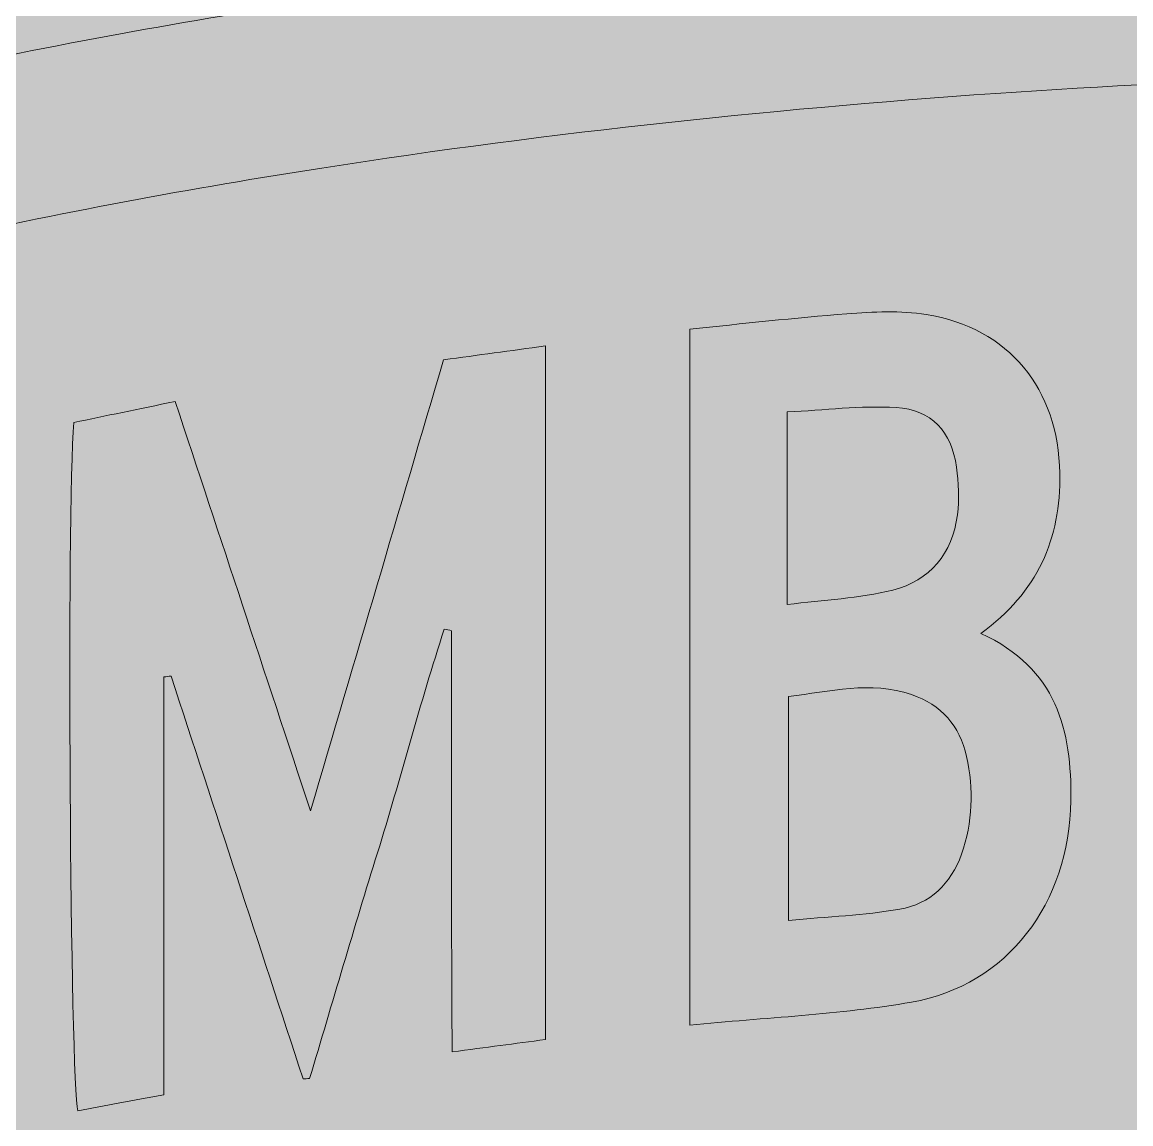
# Model space of a CAD drawing. Header units: millimetres. Extents: x 0 to 5000, y -1700 to 0.
# Drawn here: x 417.2 to 586.7, y -459.3 to -290.8 of the extents above; entities that cross this region are included whole.
import ezdxf

# ---------------------------------------------------------------- set-up
doc = ezdxf.new("R2010")
doc.units = ezdxf.units.MM
doc.header["$MEASUREMENT"] = 0
doc.layers.add('Layer 1', color=7, linetype='Continuous', lineweight=0)

# ---------------------------------------------------------------- blocks, each defined once
blk = doc.blocks.new('Block_6')
at = {"layer": 'Layer 1', "true_color": 0x000000, "transparency": 33554687}
h = blk.add_hatch(color=18, dxfattribs=at)
h.dxf.hatch_style = 2
edge = h.paths.add_edge_path()
edge.add_spline(control_points=[(662.81, -298.31), (632.41, -298.65), (599.2, -299.4), (566.03, -301.72), (530.42, -304.21), (494.98, -308.03), (459.73, -313.64), (418.65, -320.18), (378.13, -329.19), (338.37, -341.44), (313.97, -348.95), (290.04, -357.77), (266.65, -368), (252.27, -374.29), (243.19, -384.98), (240.15, -400.41), (239.18, -405.35), (238.75, -410.47), (238.72, -415.52), (238.51, -462.84), (240.74, -510.06), (245.39, -557.16), (249.02, -593.81), (254.21, -630.21), (261.18, -666.37), (274.19, -733.86), (293.39, -799.49), (320.1, -862.88), (354.15, -943.69), (399.36, -1017.68), (455.76, -1084.83), (511.58, -1151.29), (575.89, -1208.45), (646.52, -1258.65), (650.89, -1261.75), (655.8, -1264.11), (660.52, -1266.7), (663.75, -1268.48), (667.16, -1268.54), (670.37, -1266.72), (675.9, -1263.57), (681.58, -1260.61), (686.76, -1256.94), (714.68, -1237.14), (741.57, -1216), (767.46, -1193.61), (815.64, -1151.93), (859.59, -1106.24), (898.49, -1055.74), (962.26, -972.96), (1009.08, -881.38), (1040.52, -781.85), (1054.43, -737.81), (1065.14, -693.01), (1073.13, -647.53), (1077.8, -620.93), (1081.71, -594.23), (1084.4, -567.38), (1086.66, -544.76), (1088.62, -522.08), (1089.74, -499.38), (1091.12, -471.27), (1091.63, -443.12), (1092.2, -414.98), (1092.31, -409.49), (1091.49, -403.84), (1090.23, -398.47), (1086.68, -383.31), (1076.92, -373.49), (1062.8, -367.37), (1022.16, -349.77), (980.11, -336.55), (937.03, -326.5), (882.74, -313.82), (827.67, -306.34), (772.12, -302.16), (736.69, -299.49), (701.18, -298.49), (662.81, -298.31)], knot_values=[0, 0, 0, 0, 1, 1, 1, 2, 2, 2, 3, 3, 3, 4, 4, 4, 5, 5, 5, 6, 6, 6, 7, 7, 7, 8, 8, 8, 9, 9, 9, 10, 10, 10, 11, 11, 11, 12, 12, 12, 13, 13, 13, 14, 14, 14, 15, 15, 15, 16, 16, 16, 17, 17, 17, 18, 18, 18, 19, 19, 19, 20, 20, 20, 21, 21, 21, 22, 22, 22, 23, 23, 23, 24, 24, 24, 25, 25, 25, 26, 26, 26, 26], degree=3, periodic=0)
edge = h.paths.add_edge_path()
edge.add_spline(control_points=[(678.26, -272.76), (696.34, -273.42), (726.96, -273.95), (757.5, -275.77), (825.89, -279.86), (893.57, -289.05), (960.06, -305.97), (998.63, -315.77), (1036.33, -328.16), (1072.87, -344.02), (1100.1, -355.85), (1114.76, -376.73), (1117.02, -406.05), (1117.97, -418.25), (1117.67, -430.57), (1117.35, -442.83), (1116.75, -465.24), (1116.21, -487.66), (1114.74, -510.02), (1113.18, -533.85), (1110.78, -557.62), (1108.34, -581.38), (1105.41, -610.02), (1100.83, -638.43), (1095.49, -666.73), (1083.74, -729.06), (1066.84, -789.93), (1043.8, -849.07), (1020.14, -909.81), (990.4, -967.38), (954.24, -1021.63), (909.4, -1088.89), (856.17, -1148.79), (795.86, -1202.5), (766.25, -1228.87), (735.25, -1253.49), (703.06, -1276.63), (695.75, -1281.89), (688.27, -1286.83), (679.9, -1290.35), (670.15, -1294.46), (660.42, -1294.71), (650.89, -1290.19), (644.57, -1287.18), (638.23, -1283.95), (632.53, -1279.91), (556.86, -1226.24), (488.34, -1164.76), (429.4, -1092.91), (369.55, -1019.98), (322.53, -939.52), (288.03, -851.73), (264.76, -792.5), (247.65, -731.52), (235.75, -669.04), (229.38, -635.6), (224.51, -601.96), (220.93, -568.12), (215.58, -517.45), (213.15, -466.66), (213.2, -415.72), (213.21, -402.81), (215.24, -390.32), (220.81, -378.55), (228.44, -362.39), (241, -351.42), (257.17, -344.36), (289.15, -330.41), (322.07, -319.15), (355.71, -309.96), (396.15, -298.9), (437.2, -290.89), (478.72, -285.15), (507.59, -281.16), (536.56, -278.31), (565.63, -276.27), (598.96, -273.93), (632.33, -273.18), (678.26, -272.76)], knot_values=[0, 0, 0, 0, 1, 1, 1, 2, 2, 2, 3, 3, 3, 4, 4, 4, 5, 5, 5, 6, 6, 6, 7, 7, 7, 8, 8, 8, 9, 9, 9, 10, 10, 10, 11, 11, 11, 12, 12, 12, 13, 13, 13, 14, 14, 14, 15, 15, 15, 16, 16, 16, 17, 17, 17, 18, 18, 18, 19, 19, 19, 20, 20, 20, 21, 21, 21, 22, 22, 22, 23, 23, 23, 24, 24, 24, 25, 25, 25, 26, 26, 26, 26], degree=3, periodic=0)
h = blk.add_hatch(color=18, dxfattribs=at)
h.dxf.hatch_style = 2
edge = h.paths.add_edge_path()
edge.add_spline(control_points=[(534.16, -379.88), (539.76, -379.15), (545.17, -378.92), (550.31, -377.65), (555.99, -376.23), (559.4, -372.04), (560.18, -366.15), (560.5, -363.76), (560.37, -361.25), (560.04, -358.85), (559.29, -353.45), (556.24, -350.06), (550.8, -349.75), (545.36, -349.43), (539.87, -350.14), (534.16, -350.41), (534.16, -360.49), (534.16, -369.86), (534.16, -379.88)], knot_values=[0, 0, 0, 0, 1, 1, 1, 2, 2, 2, 3, 3, 3, 4, 4, 4, 5, 5, 5, 6, 6, 6, 6], degree=3, periodic=0)
edge = h.paths.add_edge_path()
edge.add_spline(control_points=[(534.37, -428.15), (540.39, -427.58), (545.93, -427.38), (551.35, -426.45), (555.99, -425.66), (559.2, -422.55), (560.79, -418.05), (562.52, -413.16), (562.67, -408.11), (561.57, -403.08), (560.55, -398.43), (557.71, -395.18), (553.17, -393.64), (546.88, -391.49), (540.72, -393.15), (534.37, -393.94), (534.37, -405.39), (534.37, -416.3), (534.37, -428.15)], knot_values=[0, 0, 0, 0, 1, 1, 1, 2, 2, 2, 3, 3, 3, 4, 4, 4, 5, 5, 5, 6, 6, 6, 6], degree=3, periodic=0)
edge = h.paths.add_edge_path()
edge.add_spline(control_points=[(563.77, -384.28), (575.39, -389.59), (577.67, -399.17), (577.52, -409.84), (577.31, -425.52), (567.82, -438.09), (553.18, -440.65), (542.13, -442.57), (530.82, -443.02), (519.25, -444.16), (519.25, -408.45), (519.25, -373.25), (519.25, -337.74), (527.39, -336.94), (535.31, -336.02), (543.26, -335.42), (547.3, -335.12), (551.46, -334.88), (555.42, -335.52), (568.08, -337.53), (575.62, -346.95), (575.83, -359.8), (576, -369.86), (572.44, -377.96), (563.77, -384.28)], knot_values=[0, 0, 0, 0, 1, 1, 1, 2, 2, 2, 3, 3, 3, 4, 4, 4, 5, 5, 5, 6, 6, 6, 7, 7, 7, 8, 8, 8, 8], degree=3, periodic=0)
h = blk.add_hatch(color=18, dxfattribs=at)
h.dxf.hatch_style = 2
edge = h.paths.add_edge_path()
edge.add_spline(control_points=[(438.88, -390.93), (438.88, -412.13), (438.88, -433.34), (438.88, -454.8), (434.25, -455.67), (429.97, -456.48), (425.74, -457.28), (424.51, -453.32), (424.01, -365.14), (425.09, -352.03), (429.92, -351.03), (434.95, -349.99), (440.6, -348.81), (447.49, -369.65), (454.28, -390.2), (461.28, -411.41), (468.14, -388.17), (474.84, -365.45), (481.63, -342.45), (486.87, -341.73), (491.82, -341.06), (497.19, -340.33), (497.19, -375.81), (497.19, -410.88), (497.19, -446.37), (492.59, -446.98), (488.12, -447.57), (482.93, -448.26), (482.9, -440.73), (482.86, -433.6), (482.85, -426.48), (482.83, -419.44), (482.84, -412.41), (482.84, -405.37), (482.84, -398.2), (482.84, -391.03), (482.84, -383.86), (482.47, -383.78), (482.1, -383.71), (481.73, -383.64), (478.02, -394.93), (475.07, -406.47), (471.53, -417.82), (467.94, -429.29), (464.6, -440.83), (461.15, -452.34), (460.81, -452.35), (460.48, -452.36), (460.15, -452.37), (453.42, -431.85), (446.69, -411.32), (439.96, -390.8), (439.6, -390.84), (439.24, -390.88), (438.88, -390.93)], knot_values=[0, 0, 0, 0, 1, 1, 1, 2, 2, 2, 3, 3, 3, 4, 4, 4, 5, 5, 5, 6, 6, 6, 7, 7, 7, 8, 8, 8, 9, 9, 9, 10, 10, 10, 11, 11, 11, 12, 12, 12, 13, 13, 13, 14, 14, 14, 15, 15, 15, 16, 16, 16, 17, 17, 17, 18, 18, 18, 18], degree=3, periodic=0)
at = {"layer": 'Layer 1'}
for points, knots in [([(678.26, -272.76), (696.34, -273.42), (726.96, -273.95), (757.5, -275.77), (825.89, -279.86), (893.57, -289.05), (960.06, -305.97), (998.63, -315.77), (1036.33, -328.16), (1072.87, -344.02), (1100.1, -355.85), (1114.76, -376.73), (1117.02, -406.05), (1117.97, -418.25), (1117.67, -430.57), (1117.35, -442.83), (1116.75, -465.24), (1116.21, -487.66), (1114.74, -510.02), (1113.18, -533.85), (1110.78, -557.62), (1108.34, -581.38), (1105.41, -610.02), (1100.83, -638.43), (1095.49, -666.73), (1083.74, -729.06), (1066.84, -789.93), (1043.8, -849.07), (1020.14, -909.81), (990.4, -967.38), (954.24, -1021.63), (909.4, -1088.89), (856.17, -1148.79), (795.86, -1202.5), (766.25, -1228.87), (735.25, -1253.49), (703.06, -1276.63), (695.75, -1281.89), (688.27, -1286.83), (679.9, -1290.35), (670.15, -1294.46), (660.42, -1294.71), (650.89, -1290.19), (644.57, -1287.18), (638.23, -1283.95), (632.53, -1279.91), (556.86, -1226.24), (488.34, -1164.76), (429.4, -1092.91), (369.55, -1019.98), (322.53, -939.52), (288.03, -851.73), (264.76, -792.5), (247.65, -731.52), (235.75, -669.04), (229.38, -635.6), (224.51, -601.96), (220.93, -568.12), (215.58, -517.45), (213.15, -466.66), (213.2, -415.72), (213.21, -402.81), (215.24, -390.32), (220.81, -378.55), (228.44, -362.39), (241, -351.42), (257.17, -344.36), (289.15, -330.41), (322.07, -319.15), (355.71, -309.96), (396.15, -298.9), (437.2, -290.89), (478.72, -285.15), (507.59, -281.16), (536.56, -278.31), (565.63, -276.27), (598.96, -273.93), (632.33, -273.18), (678.26, -272.76)], [0, 0, 0, 0, 1, 1, 1, 2, 2, 2, 3, 3, 3, 4, 4, 4, 5, 5, 5, 6, 6, 6, 7, 7, 7, 8, 8, 8, 9, 9, 9, 10, 10, 10, 11, 11, 11, 12, 12, 12, 13, 13, 13, 14, 14, 14, 15, 15, 15, 16, 16, 16, 17, 17, 17, 18, 18, 18, 19, 19, 19, 20, 20, 20, 21, 21, 21, 22, 22, 22, 23, 23, 23, 24, 24, 24, 25, 25, 25, 26, 26, 26, 26]), ([(662.81, -298.31), (632.41, -298.65), (599.2, -299.4), (566.03, -301.72), (530.42, -304.21), (494.98, -308.03), (459.73, -313.64), (418.65, -320.18), (378.13, -329.19), (338.37, -341.44), (313.97, -348.95), (290.04, -357.77), (266.65, -368), (252.27, -374.29), (243.19, -384.98), (240.15, -400.41), (239.18, -405.35), (238.75, -410.47), (238.72, -415.52), (238.51, -462.84), (240.74, -510.06), (245.39, -557.16), (249.02, -593.81), (254.21, -630.21), (261.18, -666.37), (274.19, -733.86), (293.39, -799.49), (320.1, -862.88), (354.15, -943.69), (399.36, -1017.68), (455.76, -1084.83), (511.58, -1151.29), (575.89, -1208.45), (646.52, -1258.65), (650.89, -1261.75), (655.8, -1264.11), (660.52, -1266.7), (663.75, -1268.48), (667.16, -1268.54), (670.37, -1266.72), (675.9, -1263.57), (681.58, -1260.61), (686.76, -1256.94), (714.68, -1237.14), (741.57, -1216), (767.46, -1193.61), (815.64, -1151.93), (859.59, -1106.24), (898.49, -1055.74), (962.26, -972.96), (1009.08, -881.38), (1040.52, -781.85), (1054.43, -737.81), (1065.14, -693.01), (1073.13, -647.53), (1077.8, -620.93), (1081.71, -594.23), (1084.4, -567.38), (1086.66, -544.76), (1088.62, -522.08), (1089.74, -499.38), (1091.12, -471.27), (1091.63, -443.12), (1092.2, -414.98), (1092.31, -409.49), (1091.49, -403.84), (1090.23, -398.47), (1086.68, -383.31), (1076.92, -373.49), (1062.8, -367.37), (1022.16, -349.77), (980.11, -336.55), (937.03, -326.5), (882.74, -313.82), (827.67, -306.34), (772.12, -302.16), (736.69, -299.49), (701.18, -298.49), (662.81, -298.31)], [0, 0, 0, 0, 1, 1, 1, 2, 2, 2, 3, 3, 3, 4, 4, 4, 5, 5, 5, 6, 6, 6, 7, 7, 7, 8, 8, 8, 9, 9, 9, 10, 10, 10, 11, 11, 11, 12, 12, 12, 13, 13, 13, 14, 14, 14, 15, 15, 15, 16, 16, 16, 17, 17, 17, 18, 18, 18, 19, 19, 19, 20, 20, 20, 21, 21, 21, 22, 22, 22, 23, 23, 23, 24, 24, 24, 25, 25, 25, 26, 26, 26, 26]), ([(563.77, -384.28), (575.39, -389.59), (577.67, -399.17), (577.52, -409.84), (577.31, -425.52), (567.82, -438.09), (553.18, -440.65), (542.13, -442.57), (530.82, -443.02), (519.25, -444.16), (519.25, -408.45), (519.25, -373.25), (519.25, -337.74), (527.39, -336.94), (535.31, -336.02), (543.26, -335.42), (547.3, -335.12), (551.46, -334.88), (555.42, -335.52), (568.08, -337.53), (575.62, -346.95), (575.83, -359.8), (576, -369.86), (572.44, -377.96), (563.77, -384.28)], [0, 0, 0, 0, 1, 1, 1, 2, 2, 2, 3, 3, 3, 4, 4, 4, 5, 5, 5, 6, 6, 6, 7, 7, 7, 8, 8, 8, 8]), ([(438.88, -390.93), (438.88, -412.13), (438.88, -433.34), (438.88, -454.8), (434.25, -455.67), (429.97, -456.48), (425.74, -457.28), (424.51, -453.32), (424.01, -365.14), (425.09, -352.03), (429.92, -351.03), (434.95, -349.99), (440.6, -348.81), (447.49, -369.65), (454.28, -390.2), (461.28, -411.41), (468.14, -388.17), (474.84, -365.45), (481.63, -342.45), (486.87, -341.73), (491.82, -341.06), (497.19, -340.33), (497.19, -375.81), (497.19, -410.88), (497.19, -446.37), (492.59, -446.98), (488.12, -447.57), (482.93, -448.26), (482.9, -440.73), (482.86, -433.6), (482.85, -426.48), (482.83, -419.44), (482.84, -412.41), (482.84, -405.37), (482.84, -398.2), (482.84, -391.03), (482.84, -383.86), (482.47, -383.78), (482.1, -383.71), (481.73, -383.64), (478.02, -394.93), (475.07, -406.47), (471.53, -417.82), (467.94, -429.29), (464.6, -440.83), (461.15, -452.34), (460.81, -452.35), (460.48, -452.36), (460.15, -452.37), (453.42, -431.85), (446.69, -411.32), (439.96, -390.8), (439.6, -390.84), (439.24, -390.88), (438.88, -390.93)], [0, 0, 0, 0, 1, 1, 1, 2, 2, 2, 3, 3, 3, 4, 4, 4, 5, 5, 5, 6, 6, 6, 7, 7, 7, 8, 8, 8, 9, 9, 9, 10, 10, 10, 11, 11, 11, 12, 12, 12, 13, 13, 13, 14, 14, 14, 15, 15, 15, 16, 16, 16, 17, 17, 17, 18, 18, 18, 18]), ([(534.16, -379.88), (539.76, -379.15), (545.17, -378.92), (550.31, -377.65), (555.99, -376.23), (559.4, -372.04), (560.18, -366.15), (560.5, -363.76), (560.37, -361.25), (560.04, -358.85), (559.29, -353.45), (556.24, -350.06), (550.8, -349.75), (545.36, -349.43), (539.87, -350.14), (534.16, -350.41), (534.16, -360.49), (534.16, -369.86), (534.16, -379.88)], [0, 0, 0, 0, 1, 1, 1, 2, 2, 2, 3, 3, 3, 4, 4, 4, 5, 5, 5, 6, 6, 6, 6]), ([(534.37, -428.15), (540.39, -427.58), (545.93, -427.38), (551.35, -426.45), (555.99, -425.66), (559.2, -422.55), (560.79, -418.05), (562.52, -413.16), (562.67, -408.11), (561.57, -403.08), (560.55, -398.43), (557.71, -395.18), (553.17, -393.64), (546.88, -391.49), (540.72, -393.15), (534.37, -393.94), (534.37, -405.39), (534.37, -416.3), (534.37, -428.15)], [0, 0, 0, 0, 1, 1, 1, 2, 2, 2, 3, 3, 3, 4, 4, 4, 5, 5, 5, 6, 6, 6, 6])]:
    blk.add_open_spline(points, degree=3, knots=knots, dxfattribs=at)

msp = doc.modelspace()

# ---------------------------------------------------------------- hatches: boundary and pattern name
at = {"layer": 'Layer 1', "true_color": 0x414042, "transparency": 33554687}
h = msp.add_hatch(color=250, dxfattribs=at)
h.dxf.hatch_style = 2
h.paths.add_polyline_path([(5000, -1700), (0, -1700), (0, 0), (5000, 0)])

# ---------------------------------------------------------------- block references
at = {"layer": 'Layer 1'}
msp.add_blockref('Block_6', (0, 0), dxfattribs=at)

doc.saveas('drawing.dxf')
